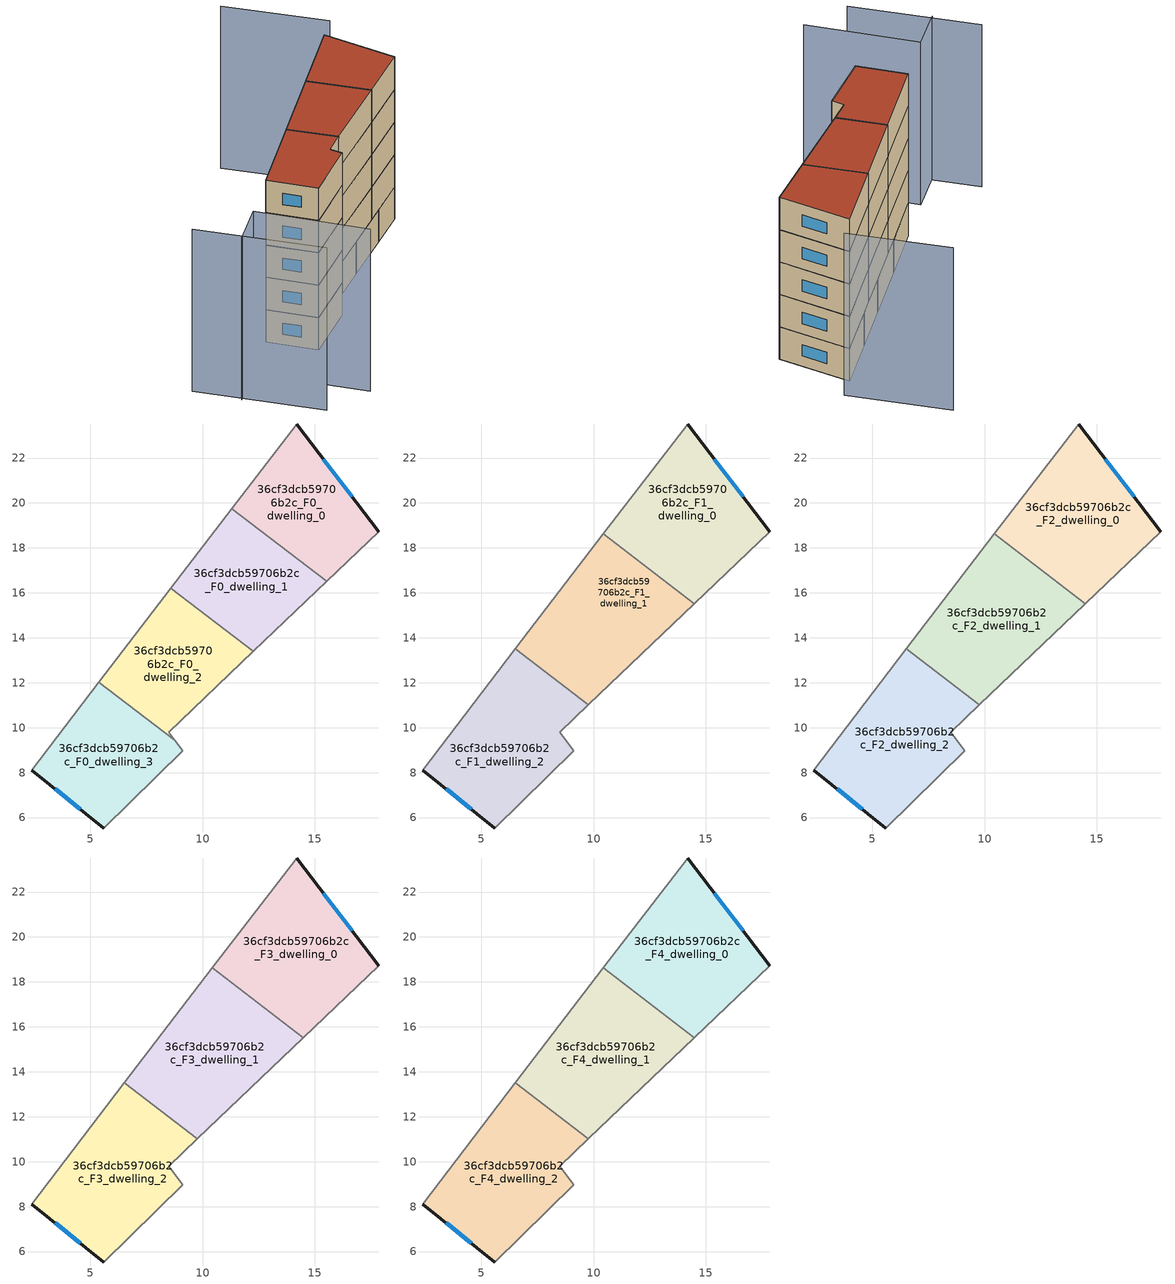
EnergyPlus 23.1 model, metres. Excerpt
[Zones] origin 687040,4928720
36cf3dcb59706b2c_F0_dwelling_0
 floor ground (EU_floor_Construction): 17.84,18.71 14.19,23.51 11.3,19.75 15.53,16.51 z0
 wall outside (EU_wall_Construction): 14.19,23.51 17.84,18.71 z0:3
 wall to 36cf3dcb59706b2c_F0_dwelling_1 (EU_wall_Construction): 15.53,16.51 11.3,19.75 z0:3
 wall adiabatic (EU_wall_Construction): 11.3,19.75 14.19,23.51 / 17.84,18.71 15.53,16.51 z0:3
 window (EU_Window_Construction): 15.38,21.95 16.65,20.28 z0.98:2.02
36cf3dcb59706b2c_F0_dwelling_1
 floor ground (EU_floor_Construction): 15.53,16.51 11.3,19.75 8.59,16.2 12.26,13.39 z0
 wall to 36cf3dcb59706b2c_F0_dwelling_2 (EU_wall_Construction): 12.26,13.39 8.59,16.2 z0:3
 wall adiabatic (EU_wall_Construction): 8.59,16.2 11.3,19.75 / 15.53,16.51 12.26,13.39 z0:3
36cf3dcb59706b2c_F0_dwelling_2
 floor ground (EU_floor_Construction): 8.76,9.44 8.48,9.79 12.26,13.39 8.59,16.2 5.38,12.02 z0
 wall adiabatic (EU_wall_Construction): 5.38,12.02 8.59,16.2 / 12.26,13.39 8.48,9.79 8.76,9.44 z0:3
 wall to 36cf3dcb59706b2c_F0_dwelling_3 (EU_wall_Construction): 8.76,9.44 5.38,12.02 z0:3
36cf3dcb59706b2c_F0_dwelling_3
 floor ground (EU_floor_Construction): 9.11,8.96 8.76,9.44 5.38,12.02 2.4,8.12 5.6,5.54 z0
 wall outside (EU_wall_Construction): 5.6,5.54 2.4,8.12 z0:3
 wall adiabatic (EU_wall_Construction): 2.4,8.12 5.38,12.02 / 8.76,9.44 9.11,8.96 5.6,5.54 z0:3
 window (EU_Window_Construction): 4.56,6.37 3.44,7.28 z0.98:2.02
36cf3dcb59706b2c_F1_dwelling_0
 floor to 36cf3dcb59706b2c_F0_dwelling_0 (EU_floor_Construction): 17.84,18.71 14.19,23.51 11.3,19.75 15.53,16.51 z3
 floor to 36cf3dcb59706b2c_F0_dwelling_1 (EU_floor_Construction): 15.53,16.51 11.3,19.75 10.44,18.62 14.49,15.52 z3
 wall outside (EU_wall_Construction): 14.19,23.51 17.84,18.71 z3:6
 wall to 36cf3dcb59706b2c_F1_dwelling_1 (EU_wall_Construction): 14.49,15.52 10.44,18.62 z3:6
 wall adiabatic (EU_wall_Construction): 10.44,18.62 14.19,23.51 / 17.84,18.71 14.49,15.52 z3:6
 window (EU_Window_Construction): 15.38,21.95 16.65,20.28 z3.98:5.02
36cf3dcb59706b2c_F1_dwelling_1
 floor to 36cf3dcb59706b2c_F0_dwelling_1 (EU_floor_Construction): 14.49,15.52 10.44,18.62 8.59,16.2 12.26,13.39 z3
 floor to 36cf3dcb59706b2c_F0_dwelling_2 (EU_floor_Construction): 12.26,13.39 8.59,16.2 6.52,13.5 9.77,11.02 z3
 wall to 36cf3dcb59706b2c_F1_dwelling_2 (EU_wall_Construction): 9.77,11.02 6.52,13.5 z3:6
 wall adiabatic (EU_wall_Construction): 6.52,13.5 10.44,18.62 / 14.49,15.52 9.77,11.02 z3:6
36cf3dcb59706b2c_F1_dwelling_2
 floor to 36cf3dcb59706b2c_F0_dwelling_2 (EU_floor_Construction): 8.75,9.44 8.48,9.79 9.77,11.02 6.52,13.5 5.38,12.02 z3
 floor to 36cf3dcb59706b2c_F0_dwelling_3 (EU_floor_Construction): 9.11,8.96 8.75,9.44 5.38,12.02 2.4,8.12 5.6,5.54 z3
 wall outside (EU_wall_Construction): 5.6,5.54 2.4,8.12 z3:6
 wall adiabatic (EU_wall_Construction): 2.4,8.12 6.52,13.5 / 9.77,11.02 8.48,9.79 9.11,8.96 5.6,5.54 z3:6
 window (EU_Window_Construction): 4.56,6.37 3.44,7.28 z3.98:5.02
36cf3dcb59706b2c_F2_dwelling_0
 floor to 36cf3dcb59706b2c_F1_dwelling_0 (EU_floor_Construction): 17.84,18.71 14.19,23.51 10.44,18.62 14.49,15.52 z6
 wall outside (EU_wall_Construction): 14.19,23.51 17.84,18.71 z6:9
 wall to 36cf3dcb59706b2c_F2_dwelling_1 (EU_wall_Construction): 14.49,15.52 10.44,18.62 z6:9
 wall adiabatic (EU_wall_Construction): 10.44,18.62 14.19,23.51 / 17.84,18.71 14.49,15.52 z6:9
 window (EU_Window_Construction): 15.38,21.95 16.65,20.28 z6.98:8.02
36cf3dcb59706b2c_F2_dwelling_1
 floor to 36cf3dcb59706b2c_F1_dwelling_1 (EU_floor_Construction): 14.49,15.52 10.44,18.62 6.52,13.5 9.77,11.02 z6
 wall to 36cf3dcb59706b2c_F2_dwelling_2 (EU_wall_Construction): 9.77,11.02 6.52,13.5 z6:9
 wall adiabatic (EU_wall_Construction): 6.52,13.5 10.44,18.62 / 14.49,15.52 9.77,11.02 z6:9
36cf3dcb59706b2c_F2_dwelling_2
 floor to 36cf3dcb59706b2c_F1_dwelling_2 (EU_floor_Construction): 9.11,8.96 8.48,9.79 9.77,11.02 6.52,13.5 2.4,8.12 5.6,5.54 z6
 wall outside (EU_wall_Construction): 5.6,5.54 2.4,8.12 z6:9
 wall adiabatic (EU_wall_Construction): 2.4,8.12 6.52,13.5 / 9.77,11.02 8.48,9.79 9.11,8.96 5.6,5.54 z6:9
 window (EU_Window_Construction): 4.56,6.37 3.44,7.28 z6.98:8.02
36cf3dcb59706b2c_F3_dwelling_0
 floor to 36cf3dcb59706b2c_F2_dwelling_0 (EU_floor_Construction): 17.84,18.71 14.19,23.51 10.44,18.62 14.49,15.52 z9
 wall outside (EU_wall_Construction): 14.19,23.51 17.84,18.71 z9:12
 wall to 36cf3dcb59706b2c_F3_dwelling_1 (EU_wall_Construction): 14.49,15.52 10.44,18.62 z9:12
 wall adiabatic (EU_wall_Construction): 10.44,18.62 14.19,23.51 / 17.84,18.71 14.49,15.52 z9:12
 window (EU_Window_Construction): 15.38,21.95 16.65,20.28 z9.98:11.02
36cf3dcb59706b2c_F3_dwelling_1
 floor to 36cf3dcb59706b2c_F2_dwelling_1 (EU_floor_Construction): 14.49,15.52 10.44,18.62 6.52,13.5 9.77,11.02 z9
 wall to 36cf3dcb59706b2c_F3_dwelling_2 (EU_wall_Construction): 9.77,11.02 6.52,13.5 z9:12
 wall adiabatic (EU_wall_Construction): 6.52,13.5 10.44,18.62 / 14.49,15.52 9.77,11.02 z9:12
36cf3dcb59706b2c_F3_dwelling_2
 floor to 36cf3dcb59706b2c_F2_dwelling_2 (EU_floor_Construction): 9.11,8.96 8.48,9.79 9.77,11.02 6.52,13.5 2.4,8.12 5.6,5.54 z9
 wall outside (EU_wall_Construction): 5.6,5.54 2.4,8.12 z9:12
 wall adiabatic (EU_wall_Construction): 2.4,8.12 6.52,13.5 / 9.77,11.02 8.48,9.79 9.11,8.96 5.6,5.54 z9:12
 window (EU_Window_Construction): 4.56,6.37 3.44,7.28 z9.98:11.02
36cf3dcb59706b2c_F4_dwelling_0
 floor to 36cf3dcb59706b2c_F3_dwelling_0 (EU_floor_Construction): 17.84,18.71 14.19,23.51 10.44,18.62 14.49,15.52 z12
 wall outside (EU_wall_Construction): 14.19,23.51 17.84,18.71 z12:15
 wall to 36cf3dcb59706b2c_F4_dwelling_1 (EU_wall_Construction): 14.49,15.52 10.44,18.62 z12:15
 wall adiabatic (EU_wall_Construction): 10.44,18.62 14.19,23.51 / 17.84,18.71 14.49,15.52 z12:15
 window (EU_Window_Construction): 15.38,21.95 16.65,20.28 z12.98:14.02
 roof outside (EU_roof_Construction): 14.19,23.51 17.84,18.71 14.49,15.52 10.44,18.62 z15
36cf3dcb59706b2c_F4_dwelling_1
 floor to 36cf3dcb59706b2c_F3_dwelling_1 (EU_floor_Construction): 14.49,15.52 10.44,18.62 6.52,13.5 9.77,11.02 z12
 wall to 36cf3dcb59706b2c_F4_dwelling_2 (EU_wall_Construction): 9.77,11.02 6.52,13.5 z12:15
 wall adiabatic (EU_wall_Construction): 6.52,13.5 10.44,18.62 / 14.49,15.52 9.77,11.02 z12:15
 roof outside (EU_roof_Construction): 14.49,15.52 9.77,11.02 6.52,13.5 10.44,18.62 z15
36cf3dcb59706b2c_F4_dwelling_2
 floor to 36cf3dcb59706b2c_F3_dwelling_2 (EU_floor_Construction): 9.11,8.96 8.48,9.79 9.77,11.02 6.52,13.5 2.4,8.12 5.6,5.54 z12
 wall outside (EU_wall_Construction): 5.6,5.54 2.4,8.12 z12:15
 wall adiabatic (EU_wall_Construction): 2.4,8.12 6.52,13.5 / 9.77,11.02 8.48,9.79 9.11,8.96 5.6,5.54 z12:15
 window (EU_Window_Construction): 4.56,6.37 3.44,7.28 z12.98:14.02
 roof outside (EU_roof_Construction): 9.77,11.02 8.48,9.79 9.11,8.96 5.6,5.54 2.4,8.12 6.52,13.5 z15
shading: -5.26,4.57 2.98,-1.78 / -2.31,2.07 -0.12,4.79 / -0.12,4.79 6.97,-0.91 / 8.6,30.1 15.3,24.97 z0:15
[Building]
EU S2 Campaign: North Axis=0; Terrain=City; Solar Distribution=FullExterior
[Site:Location]
Bologna: Latitude=44.5; Longitude=11.25; Time Zone=1; Elevation=37
[SizingPeriod:WeatherFileDays]
AnnualSizingPeriod: Begin Month=1; Begin Day of Month=1; End Month=12; End Day of Month=31; Day of Week for Start Day=Monday; Use Weather File Daylight Saving Period=No; Use Weather File Rain and Snow Indicators=No
[MATERIAL]
EU_InternalMass_Material: Roughness=MediumRough; Thickness=0.1; Conductivity=1; Density=1800; Specific Heat=900; Thermal Absorptance=0.9; Solar Absorptance=0.7; Visible Absorptance=0.7
[MATERIAL:NOMASS] Roughness=MediumRough; Thermal Absorptance=0.9; Solar Absorptance=0.7; Visible Absorptance=0.7
Name | Thermal Resistance
EU_wall_NoMass | 0.905828
EU_roof_NoMass | 0.37593
EU_floor_NoMass | 0.67114
[WINDOWMATERIAL:SIMPLEGLAZINGSYSTEM]
EU_Window_SimpleGlazing: UFactor=4.52486; Solar Heat Gain Coefficient=0.85; Visible Transmittance=0.85
[CONSTRUCTION]
EU_wall_Construction: EU_wall_NoMass
EU_roof_Construction: EU_roof_NoMass
EU_floor_Construction: EU_floor_NoMass
EU_InternalMass_Construction: EU_InternalMass_Material
EU_Window_Construction: EU_Window_SimpleGlazing
[ZONE] Type=1; Multiplier=1; Ceiling Height=autocalculate; Floor Area=autocalculate; Part of Total Floor Area=Yes
Name | Volume
36cf3dcb59706b2c_F0_dwelling_0 | 66.6489
36cf3dcb59706b2c_F1_dwelling_0; 36cf3dcb59706b2c_F2_dwelling_0; 36cf3dcb59706b2c_F3_dwelling_0; 36cf3dcb59706b2c_F4_dwelling_0 | 88.8589
36cf3dcb59706b2c_F0_dwelling_1 | 66.6438
36cf3dcb59706b2c_F1_dwelling_1; 36cf3dcb59706b2c_F2_dwelling_1; 36cf3dcb59706b2c_F3_dwelling_1; 36cf3dcb59706b2c_F4_dwelling_1 | 88.8604
36cf3dcb59706b2c_F0_dwelling_2 | 66.6401
36cf3dcb59706b2c_F1_dwelling_2; 36cf3dcb59706b2c_F2_dwelling_2; 36cf3dcb59706b2c_F3_dwelling_2; 36cf3dcb59706b2c_F4_dwelling_2 | 88.8633
36cf3dcb59706b2c_F0_dwelling_3 | 66.6592
[INTERNALMASS] Construction=EU_InternalMass_Construction
Name | Zone or ZoneList | Surface Area
36cf3dcb59706b2c_F0_dwelling_0_EU_InternalMass | 36cf3dcb59706b2c_F0_dwelling_0 | 22.2165
36cf3dcb59706b2c_F0_dwelling_1_EU_InternalMass | 36cf3dcb59706b2c_F0_dwelling_1 | 22.2146
36cf3dcb59706b2c_F0_dwelling_2_EU_InternalMass | 36cf3dcb59706b2c_F0_dwelling_2 | 22.2139
36cf3dcb59706b2c_F0_dwelling_3_EU_InternalMass | 36cf3dcb59706b2c_F0_dwelling_3 | 22.2194
36cf3dcb59706b2c_F1_dwelling_0_EU_InternalMass | 36cf3dcb59706b2c_F1_dwelling_0 | 29.6198
36cf3dcb59706b2c_F1_dwelling_1_EU_InternalMass | 36cf3dcb59706b2c_F1_dwelling_1 | 29.6203
36cf3dcb59706b2c_F1_dwelling_2_EU_InternalMass | 36cf3dcb59706b2c_F1_dwelling_2 | 29.6205
36cf3dcb59706b2c_F2_dwelling_0_EU_InternalMass | 36cf3dcb59706b2c_F2_dwelling_0 | 29.6198
36cf3dcb59706b2c_F2_dwelling_1_EU_InternalMass | 36cf3dcb59706b2c_F2_dwelling_1 | 29.6203
36cf3dcb59706b2c_F2_dwelling_2_EU_InternalMass | 36cf3dcb59706b2c_F2_dwelling_2 | 29.6205
36cf3dcb59706b2c_F3_dwelling_0_EU_InternalMass | 36cf3dcb59706b2c_F3_dwelling_0 | 29.6198
36cf3dcb59706b2c_F3_dwelling_1_EU_InternalMass | 36cf3dcb59706b2c_F3_dwelling_1 | 29.6203
36cf3dcb59706b2c_F3_dwelling_2_EU_InternalMass | 36cf3dcb59706b2c_F3_dwelling_2 | 29.6205
36cf3dcb59706b2c_F4_dwelling_0_EU_InternalMass | 36cf3dcb59706b2c_F4_dwelling_0 | 29.6198
36cf3dcb59706b2c_F4_dwelling_1_EU_InternalMass | 36cf3dcb59706b2c_F4_dwelling_1 | 29.6203
36cf3dcb59706b2c_F4_dwelling_2_EU_InternalMass | 36cf3dcb59706b2c_F4_dwelling_2 | 29.6205
[OTHEREQUIPMENT] Fuel Type=Electricity; Design Level Calculation Method=Watts/Area; Power per Zone Floor Area=1; Fraction Latent=0; Fraction Radiant=0; Fraction Lost=0; Carbon Dioxide Generation Rate=0; EndUse Subcategory=EU_Step8_InternalGains
Name | Zone or ZoneList or Space or SpaceList | Schedule
EU_Step8_InternalGain_36cf3dcb59706b2c_F0_dwelling_0_f000 | 36cf3dcb59706b2c_F0_dwelling_0 | EU_Step8_GainSchedule_36cf3dcb59706b2c_F0_dwelling_0_f000
EU_Step8_InternalGain_36cf3dcb59706b2c_F0_dwelling_1_f000 | 36cf3dcb59706b2c_F0_dwelling_1 | EU_Step8_GainSchedule_36cf3dcb59706b2c_F0_dwelling_1_f000
EU_Step8_InternalGain_36cf3dcb59706b2c_F0_dwelling_2_f000 | 36cf3dcb59706b2c_F0_dwelling_2 | EU_Step8_GainSchedule_36cf3dcb59706b2c_F0_dwelling_2_f000
EU_Step8_InternalGain_36cf3dcb59706b2c_F0_dwelling_3_f000 | 36cf3dcb59706b2c_F0_dwelling_3 | EU_Step8_GainSchedule_36cf3dcb59706b2c_F0_dwelling_3_f000
EU_Step8_InternalGain_36cf3dcb59706b2c_F1_dwelling_0_f000 | 36cf3dcb59706b2c_F1_dwelling_0 | EU_Step8_GainSchedule_36cf3dcb59706b2c_F1_dwelling_0_f000
EU_Step8_InternalGain_36cf3dcb59706b2c_F1_dwelling_1_f000 | 36cf3dcb59706b2c_F1_dwelling_1 | EU_Step8_GainSchedule_36cf3dcb59706b2c_F1_dwelling_1_f000
EU_Step8_InternalGain_36cf3dcb59706b2c_F1_dwelling_2_f000 | 36cf3dcb59706b2c_F1_dwelling_2 | EU_Step8_GainSchedule_36cf3dcb59706b2c_F1_dwelling_2_f000
EU_Step8_InternalGain_36cf3dcb59706b2c_F2_dwelling_0_f000 | 36cf3dcb59706b2c_F2_dwelling_0 | EU_Step8_GainSchedule_36cf3dcb59706b2c_F2_dwelling_0_f000
EU_Step8_InternalGain_36cf3dcb59706b2c_F2_dwelling_1_f000 | 36cf3dcb59706b2c_F2_dwelling_1 | EU_Step8_GainSchedule_36cf3dcb59706b2c_F2_dwelling_1_f000
EU_Step8_InternalGain_36cf3dcb59706b2c_F2_dwelling_2_f000 | 36cf3dcb59706b2c_F2_dwelling_2 | EU_Step8_GainSchedule_36cf3dcb59706b2c_F2_dwelling_2_f000
EU_Step8_InternalGain_36cf3dcb59706b2c_F3_dwelling_0_f000 | 36cf3dcb59706b2c_F3_dwelling_0 | EU_Step8_GainSchedule_36cf3dcb59706b2c_F3_dwelling_0_f000
EU_Step8_InternalGain_36cf3dcb59706b2c_F3_dwelling_1_f000 | 36cf3dcb59706b2c_F3_dwelling_1 | EU_Step8_GainSchedule_36cf3dcb59706b2c_F3_dwelling_1_f000
EU_Step8_InternalGain_36cf3dcb59706b2c_F3_dwelling_2_f000 | 36cf3dcb59706b2c_F3_dwelling_2 | EU_Step8_GainSchedule_36cf3dcb59706b2c_F3_dwelling_2_f000
EU_Step8_InternalGain_36cf3dcb59706b2c_F4_dwelling_0_f000 | 36cf3dcb59706b2c_F4_dwelling_0 | EU_Step8_GainSchedule_36cf3dcb59706b2c_F4_dwelling_0_f000
EU_Step8_InternalGain_36cf3dcb59706b2c_F4_dwelling_1_f000 | 36cf3dcb59706b2c_F4_dwelling_1 | EU_Step8_GainSchedule_36cf3dcb59706b2c_F4_dwelling_1_f000
EU_Step8_InternalGain_36cf3dcb59706b2c_F4_dwelling_2_f000 | 36cf3dcb59706b2c_F4_dwelling_2 | EU_Step8_GainSchedule_36cf3dcb59706b2c_F4_dwelling_2_f000
[ZONEVENTILATION:DESIGNFLOWRATE] Schedule=EU_AlwaysOn; Design Flow Rate Calculation Method=AirChanges/Hour; Air Changes per Hour=0.73129; Ventilation Type=Natural; Fan Pressure Rise=0; Fan Total Efficiency=1; Constant Term Coefficient=1; Temperature Term Coefficient=0; Velocity Term Coefficient=0; Velocity Squared Term Coefficient=0; Minimum Indoor Temperature=-100; Maximum Indoor Temperature=100; Delta Temperature=-100; Minimum Outdoor Temperature=-100; Maximum Outdoor Temperature=100; Maximum Wind Speed=40
Name | Zone or ZoneList or Space or SpaceList
EU_ConstantAir_36cf3dcb59706b2c_F0_dwelling_0 | 36cf3dcb59706b2c_F0_dwelling_0
EU_ConstantAir_36cf3dcb59706b2c_F0_dwelling_1 | 36cf3dcb59706b2c_F0_dwelling_1
EU_ConstantAir_36cf3dcb59706b2c_F0_dwelling_2 | 36cf3dcb59706b2c_F0_dwelling_2
EU_ConstantAir_36cf3dcb59706b2c_F0_dwelling_3 | 36cf3dcb59706b2c_F0_dwelling_3
EU_ConstantAir_36cf3dcb59706b2c_F1_dwelling_0 | 36cf3dcb59706b2c_F1_dwelling_0
EU_ConstantAir_36cf3dcb59706b2c_F1_dwelling_1 | 36cf3dcb59706b2c_F1_dwelling_1
EU_ConstantAir_36cf3dcb59706b2c_F1_dwelling_2 | 36cf3dcb59706b2c_F1_dwelling_2
EU_ConstantAir_36cf3dcb59706b2c_F2_dwelling_0 | 36cf3dcb59706b2c_F2_dwelling_0
EU_ConstantAir_36cf3dcb59706b2c_F2_dwelling_1 | 36cf3dcb59706b2c_F2_dwelling_1
EU_ConstantAir_36cf3dcb59706b2c_F2_dwelling_2 | 36cf3dcb59706b2c_F2_dwelling_2
EU_ConstantAir_36cf3dcb59706b2c_F3_dwelling_0 | 36cf3dcb59706b2c_F3_dwelling_0
EU_ConstantAir_36cf3dcb59706b2c_F3_dwelling_1 | 36cf3dcb59706b2c_F3_dwelling_1
EU_ConstantAir_36cf3dcb59706b2c_F3_dwelling_2 | 36cf3dcb59706b2c_F3_dwelling_2
EU_ConstantAir_36cf3dcb59706b2c_F4_dwelling_0 | 36cf3dcb59706b2c_F4_dwelling_0
EU_ConstantAir_36cf3dcb59706b2c_F4_dwelling_1 | 36cf3dcb59706b2c_F4_dwelling_1
EU_ConstantAir_36cf3dcb59706b2c_F4_dwelling_2 | 36cf3dcb59706b2c_F4_dwelling_2
[HVACTEMPLATE:THERMOSTAT] Constant Heating Setpoint=20; Constant Cooling Setpoint=50
EU_HeatOnly_36cf3dcb59706b2c_F0_dwelling_0; EU_HeatOnly_36cf3dcb59706b2c_F0_dwelling_1; EU_HeatOnly_36cf3dcb59706b2c_F0_dwelling_2; EU_HeatOnly_36cf3dcb59706b2c_F0_dwelling_3; EU_HeatOnly_36cf3dcb59706b2c_F1_dwelling_0; EU_HeatOnly_36cf3dcb59706b2c_F1_dwelling_1; EU_HeatOnly_36cf3dcb59706b2c_F1_dwelling_2; EU_HeatOnly_36cf3dcb59706b2c_F2_dwelling_0; EU_HeatOnly_36cf3dcb59706b2c_F2_dwelling_1; EU_HeatOnly_36cf3dcb59706b2c_F2_dwelling_2; EU_HeatOnly_36cf3dcb59706b2c_F3_dwelling_0; EU_HeatOnly_36cf3dcb59706b2c_F3_dwelling_1; EU_HeatOnly_36cf3dcb59706b2c_F3_dwelling_2; EU_HeatOnly_36cf3dcb59706b2c_F4_dwelling_0; EU_HeatOnly_36cf3dcb59706b2c_F4_dwelling_1; EU_HeatOnly_36cf3dcb59706b2c_F4_dwelling_2
[HVACTEMPLATE:ZONE:IDEALLOADSAIRSYSTEM] System Availability Schedule=EU_AlwaysOn; Maximum Heating Supply Air Temperature=50; Minimum Cooling Supply Air Temperature=13; Maximum Heating Supply Air Humidity Ratio=0.0156; Minimum Cooling Supply Air Humidity Ratio=0.0077; Heating Limit=NoLimit; Cooling Limit=NoLimit; Heating Availability Schedule=EU_AlwaysOn; Cooling Availability Schedule=EU_CoolingOff; Dehumidification Control Type=ConstantSensibleHeatRatio; Cooling Sensible Heat Ratio=0.7; Dehumidification Setpoint=60; Humidification Control Type=None; Humidification Setpoint=30; Outdoor Air Method=None; Outdoor Air Flow Rate per Person=0.00944; Outdoor Air Flow Rate per Zone Floor Area=0; Outdoor Air Flow Rate per Zone=0; Demand Controlled Ventilation Type=None; Outdoor Air Economizer Type=NoEconomizer; Heat Recovery Type=None; Sensible Heat Recovery Effectiveness=0.7; Latent Heat Recovery Effectiveness=0.65
Name | Template Thermostat
36cf3dcb59706b2c_F0_dwelling_0 | EU_HeatOnly_36cf3dcb59706b2c_F0_dwelling_0
36cf3dcb59706b2c_F0_dwelling_1 | EU_HeatOnly_36cf3dcb59706b2c_F0_dwelling_1
36cf3dcb59706b2c_F0_dwelling_2 | EU_HeatOnly_36cf3dcb59706b2c_F0_dwelling_2
36cf3dcb59706b2c_F0_dwelling_3 | EU_HeatOnly_36cf3dcb59706b2c_F0_dwelling_3
36cf3dcb59706b2c_F1_dwelling_0 | EU_HeatOnly_36cf3dcb59706b2c_F1_dwelling_0
36cf3dcb59706b2c_F1_dwelling_1 | EU_HeatOnly_36cf3dcb59706b2c_F1_dwelling_1
36cf3dcb59706b2c_F1_dwelling_2 | EU_HeatOnly_36cf3dcb59706b2c_F1_dwelling_2
36cf3dcb59706b2c_F2_dwelling_0 | EU_HeatOnly_36cf3dcb59706b2c_F2_dwelling_0
36cf3dcb59706b2c_F2_dwelling_1 | EU_HeatOnly_36cf3dcb59706b2c_F2_dwelling_1
36cf3dcb59706b2c_F2_dwelling_2 | EU_HeatOnly_36cf3dcb59706b2c_F2_dwelling_2
36cf3dcb59706b2c_F3_dwelling_0 | EU_HeatOnly_36cf3dcb59706b2c_F3_dwelling_0
36cf3dcb59706b2c_F3_dwelling_1 | EU_HeatOnly_36cf3dcb59706b2c_F3_dwelling_1
36cf3dcb59706b2c_F3_dwelling_2 | EU_HeatOnly_36cf3dcb59706b2c_F3_dwelling_2
36cf3dcb59706b2c_F4_dwelling_0 | EU_HeatOnly_36cf3dcb59706b2c_F4_dwelling_0
36cf3dcb59706b2c_F4_dwelling_1 | EU_HeatOnly_36cf3dcb59706b2c_F4_dwelling_1
36cf3dcb59706b2c_F4_dwelling_2 | EU_HeatOnly_36cf3dcb59706b2c_F4_dwelling_2
[SIZING:ZONE] Zone Cooling Design Supply Air Temperature Input Method=SupplyAirTemperature; Zone Cooling Design Supply Air Temperature=13; Zone Heating Design Supply Air Temperature Input Method=SupplyAirTemperature; Zone Heating Design Supply Air Temperature=50; Zone Cooling Design Supply Air Humidity Ratio=0.008; Zone Heating Design Supply Air Humidity Ratio=0.008; Cooling Design Air Flow Method=DesignDay; Cooling Design Air Flow Rate=0; Cooling Minimum Air Flow per Zone Floor Area=0.000762; Cooling Minimum Air Flow=0; Cooling Minimum Air Flow Fraction=0.2; Heating Design Air Flow Method=DesignDay; Heating Design Air Flow Rate=0; Heating Maximum Air Flow per Zone Floor Area=0.002032; Heating Maximum Air Flow=0.141576; Heating Maximum Air Flow Fraction=0.3; Account for Dedicated Outdoor Air System=No; Dedicated Outdoor Air System Control Strategy=NeutralSupplyAir; Dedicated Outdoor Air Low Setpoint Temperature for Design=autosize; Dedicated Outdoor Air High Setpoint Temperature for Design=autosize; Zone Load Sizing Method=Sensible Load Only No Latent Load; Zone Latent Cooling Design Supply Air Humidity Ratio Input Method=HumidityRatioDifference; Zone Cooling Design Supply Air Humidity Ratio Difference=0.005; Zone Latent Heating Design Supply Air Humidity Ratio Input Method=HumidityRatioDifference; Zone Humidification Design Supply Air Humidity Ratio Difference=0.005
36cf3dcb59706b2c_F0_dwelling_0; 36cf3dcb59706b2c_F0_dwelling_1; 36cf3dcb59706b2c_F0_dwelling_2; 36cf3dcb59706b2c_F0_dwelling_3; 36cf3dcb59706b2c_F1_dwelling_0; 36cf3dcb59706b2c_F1_dwelling_1; 36cf3dcb59706b2c_F1_dwelling_2; 36cf3dcb59706b2c_F2_dwelling_0; 36cf3dcb59706b2c_F2_dwelling_1; 36cf3dcb59706b2c_F2_dwelling_2; 36cf3dcb59706b2c_F3_dwelling_0; 36cf3dcb59706b2c_F3_dwelling_1; 36cf3dcb59706b2c_F3_dwelling_2; 36cf3dcb59706b2c_F4_dwelling_0; 36cf3dcb59706b2c_F4_dwelling_1; 36cf3dcb59706b2c_F4_dwelling_2
[SCHEDULE:CONSTANT]
Name | Hourly Value
EU_AlwaysOn | 1
EU_CoolingOff | 0
[SCHEDULE:FILE] Column Number=1; Rows to Skip at Top=0; Number of Hours of Data=8760; Column Separator=Comma; Interpolate to Timestep=No; Minutes per Item=60; Adjust Schedule for Daylight Savings=Yes
Name | File
EU_Step8_GainSchedule_36cf3dcb59706b2c_F0_dwelling_0_f000 | ../../schedules/36cf3dcb59706b2c/36cf3dcb59706b2c_F0_dwelling_0_f000_gain.csv
EU_Step8_GainSchedule_36cf3dcb59706b2c_F0_dwelling_1_f000 | ../../schedules/36cf3dcb59706b2c/36cf3dcb59706b2c_F0_dwelling_1_f000_gain.csv
EU_Step8_GainSchedule_36cf3dcb59706b2c_F0_dwelling_2_f000 | ../../schedules/36cf3dcb59706b2c/36cf3dcb59706b2c_F0_dwelling_2_f000_gain.csv
EU_Step8_GainSchedule_36cf3dcb59706b2c_F0_dwelling_3_f000 | ../../schedules/36cf3dcb59706b2c/36cf3dcb59706b2c_F0_dwelling_3_f000_gain.csv
EU_Step8_GainSchedule_36cf3dcb59706b2c_F1_dwelling_0_f000 | ../../schedules/36cf3dcb59706b2c/36cf3dcb59706b2c_F1_dwelling_0_f000_gain.csv
EU_Step8_GainSchedule_36cf3dcb59706b2c_F1_dwelling_1_f000 | ../../schedules/36cf3dcb59706b2c/36cf3dcb59706b2c_F1_dwelling_1_f000_gain.csv
EU_Step8_GainSchedule_36cf3dcb59706b2c_F1_dwelling_2_f000 | ../../schedules/36cf3dcb59706b2c/36cf3dcb59706b2c_F1_dwelling_2_f000_gain.csv
EU_Step8_GainSchedule_36cf3dcb59706b2c_F2_dwelling_0_f000 | ../../schedules/36cf3dcb59706b2c/36cf3dcb59706b2c_F2_dwelling_0_f000_gain.csv
EU_Step8_GainSchedule_36cf3dcb59706b2c_F2_dwelling_1_f000 | ../../schedules/36cf3dcb59706b2c/36cf3dcb59706b2c_F2_dwelling_1_f000_gain.csv
EU_Step8_GainSchedule_36cf3dcb59706b2c_F2_dwelling_2_f000 | ../../schedules/36cf3dcb59706b2c/36cf3dcb59706b2c_F2_dwelling_2_f000_gain.csv
EU_Step8_GainSchedule_36cf3dcb59706b2c_F3_dwelling_0_f000 | ../../schedules/36cf3dcb59706b2c/36cf3dcb59706b2c_F3_dwelling_0_f000_gain.csv
EU_Step8_GainSchedule_36cf3dcb59706b2c_F3_dwelling_1_f000 | ../../schedules/36cf3dcb59706b2c/36cf3dcb59706b2c_F3_dwelling_1_f000_gain.csv
EU_Step8_GainSchedule_36cf3dcb59706b2c_F3_dwelling_2_f000 | ../../schedules/36cf3dcb59706b2c/36cf3dcb59706b2c_F3_dwelling_2_f000_gain.csv
EU_Step8_GainSchedule_36cf3dcb59706b2c_F4_dwelling_0_f000 | ../../schedules/36cf3dcb59706b2c/36cf3dcb59706b2c_F4_dwelling_0_f000_gain.csv
EU_Step8_GainSchedule_36cf3dcb59706b2c_F4_dwelling_1_f000 | ../../schedules/36cf3dcb59706b2c/36cf3dcb59706b2c_F4_dwelling_1_f000_gain.csv
EU_Step8_GainSchedule_36cf3dcb59706b2c_F4_dwelling_2_f000 | ../../schedules/36cf3dcb59706b2c/36cf3dcb59706b2c_F4_dwelling_2_f000_gain.csv
